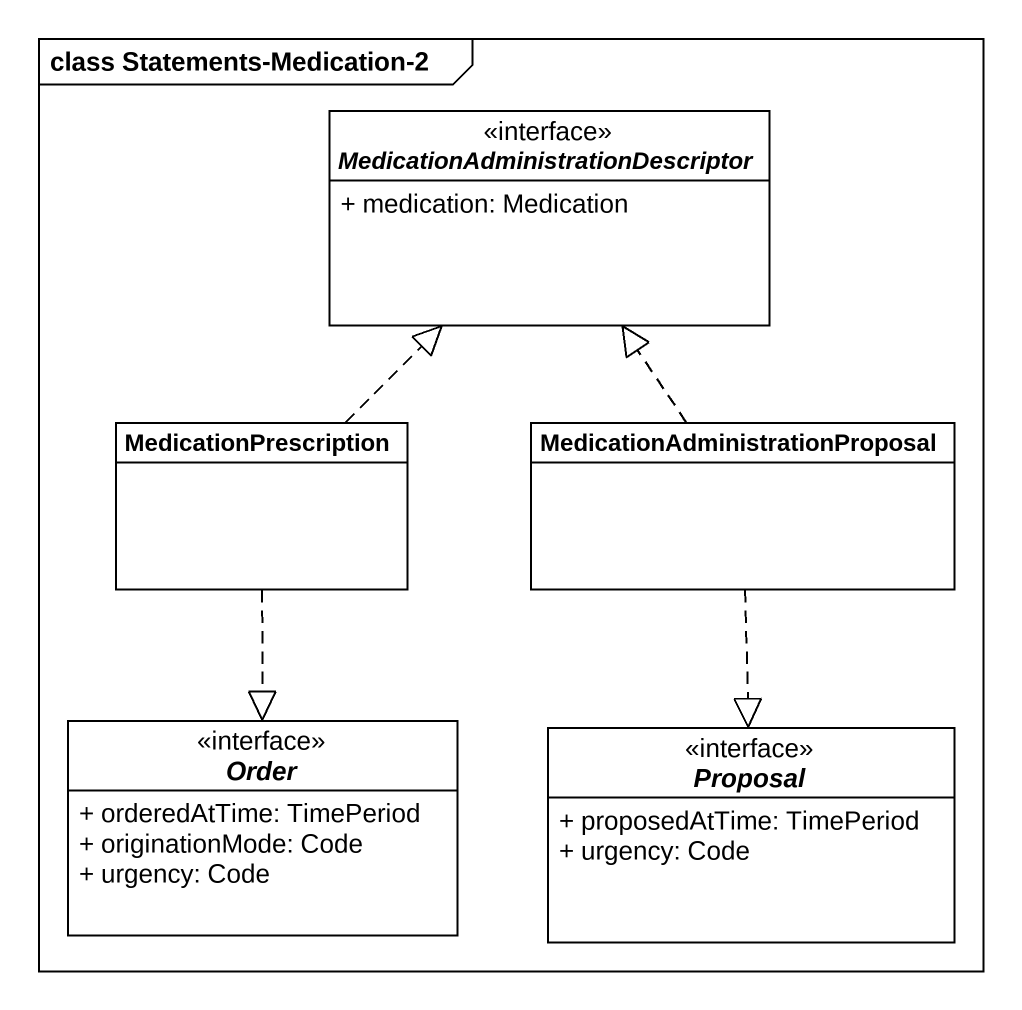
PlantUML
@startuml
mainframe class Statements-Medication-2
hide circle
hide empty members
skinparam classAttributeIconSize 0
interface "MedicationAdministrationDescriptor" as MedicationAdministrationDesc {
  + medication: Medication
}
class MedicationPrescription
class "MedicationAdministrationProposal" as MedicationAdministrationProp
interface Order {
  + orderedAtTime: TimePeriod
  + originationMode: Code
  + urgency: Code
}
interface Proposal {
  + proposedAtTime: TimePeriod
  + urgency: Code
}
MedicationPrescription .up.|> MedicationAdministrationDesc
MedicationPrescription ..|> Order
MedicationAdministrationProp .up.|> MedicationAdministrationDesc
MedicationAdministrationProp ..|> Proposal
@enduml
